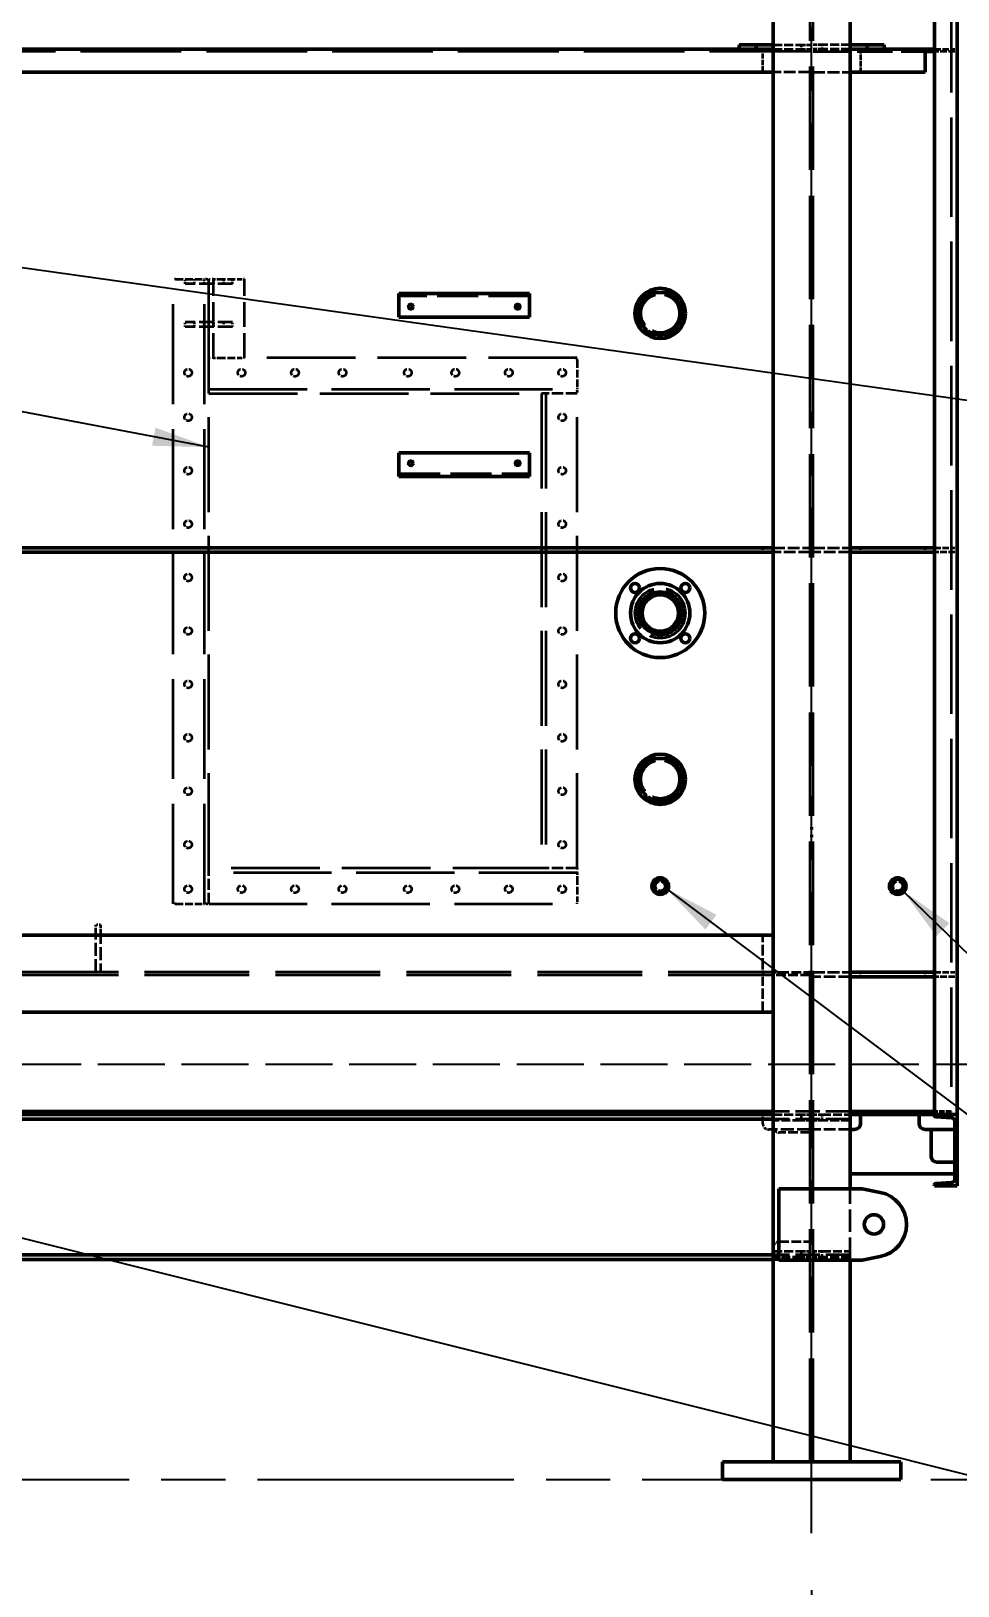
# Model space of a CAD drawing. Header units: inches. Extents: x 11 to 1621, y 11 to 1332.
# Drawn here: x 423.5 to 501.6, y 282.5 to 413.5 of the extents above; entities that cross this region are included whole.
import ezdxf

# ---------------------------------------------------------------- set-up
doc = ezdxf.new("R2010")
doc.units = ezdxf.units.IN
doc.header["$LTSCALE"] = 48
doc.header["$MEASUREMENT"] = 0
for name, pattern in [('CHAIN', [0.7087, 0.4724, -0.0591, 0.1181, -0.0591]), ('DASHED', [0.2067, 0.1654, -0.0413]), ('DOUBLE_DASH_CHAIN', [1.2403, 0.6614, -0.0827, 0.1654, -0.0827, 0.1654, -0.0827])]:
    doc.linetypes.add(name, pattern=pattern)
for name, color, linetype, lineweight in [('Centerline (ANSI)', 7, 'Continuous', 25), ('Dimension (ANSI)', 7, 'Continuous', 25), ('Hidden (ANSI)', 7, 'DASHED', 35), ('Sketch Geometry (ANSI)', 7, 'Continuous', 25), ('Symbol (ANSI)', 7, 'Continuous', 25), ('Visible (ANSI)', 7, 'Continuous', 50), ('Work Plane (ANSI)', 7, 'DOUBLE_DASH_CHAIN', 25)]:
    doc.layers.add(name, color=color, linetype=linetype, lineweight=lineweight)
doc.styles.add('Dimension Text', font='tahoma.ttf')
doc.dimstyles.new('ELC angle$7', dxfattribs={"dimscale": 48, "dimtxt": 0.12, "dimasz": 0.098425, "dimexe": 0.125, "dimexo": 0.0625, "dimgap": 0.031496, "dimtad": 0, "dimtih": 1, "dimtoh": 1, "dimzin": 0, "dimdsep": 46, "dimtxsty": 'Dimension Text', "dimcen": 0.09, "dimdle": 0.393701, "dimclrd": 256, "dimclre": 256, "dimclrt": 256, "dimadec": 1, "dimazin": 0, "dimtfac": 1, "dimtofl": 0, "dimtmove": 0, "dimatfit": 3, "dimfxl": 0, "dimtolj": 1, "dimtzin": 0, "dimlwd": -1, "dimlwe": -1, "dimarcsym": 0})
doc.dimstyles.new('ELC FT', dxfattribs={"dimscale": 48, "dimtxt": 0.12, "dimasz": 0.098425, "dimexe": 0.05, "dimexo": 0.1, "dimgap": 0.031496, "dimtad": 1, "dimdec": 5, "dimzin": 3, "dimdsep": 46, "dimlunit": 4, "dimtxsty": 'Dimension Text', "dimcen": 0.09, "dimdle": 0.5, "dimclrd": 5, "dimclre": 5, "dimclrt": 256, "dimadec": 1, "dimazin": 3, "dimtfac": 0.833333, "dimtofl": 0, "dimtmove": 0, "dimatfit": 3, "dimfxl": 0, "dimfrac": 2, "dimtolj": 1, "dimtzin": 0, "dimlwd": 25, "dimlwe": 25, "dimarcsym": 0})

# ---------------------------------------------------------------- blocks, each defined once
blk = doc.blocks.new('*D15')
at = {"layer": 'Defpoints', "color": 0, "linetype": 'Continuous', "transparency": 16777216}
for p in [(804.88, 319.63), (264.5, 280.77), (804.88, 187.69)]:
    blk.add_point(p, dxfattribs=at)
at = {"layer": 'Dimension (ANSI)', "color": 5, "linetype": 'Continuous', "lineweight": 25, "transparency": 16777216}
for p, q in [((804.88, 314.83), (804.88, 185.29)), ((264.5, 275.97), (264.5, 185.29)), ((269.23, 187.69), (800.15, 187.69))]:
    blk.add_line(p, q, dxfattribs=at)
at = {"layer": 'Dimension (ANSI)', "color": 5, "linetype": 'Continuous', "transparency": 16777216}
for points in [[(269.23, 188.48), (269.23, 186.91), (264.5, 187.69)], [(800.15, 188.48), (800.15, 186.91), (804.88, 187.69)]]:
    blk.add_solid(points, dxfattribs=at)
at = {"layer": 'Dimension (ANSI)', "linetype": 'Continuous', "lineweight": 25, "transparency": 16777216, "insert": (534.75, 192.84), "char_height": 5.76, "attachment_point": 5, "style": 'Dimension Text'}
blk.add_mtext('\\A1;45\'-0 3/8"', dxfattribs=at)
blk = doc.blocks.new('*D21')
at = {"layer": 'Defpoints', "color": 0, "linetype": 'Continuous', "transparency": 16777216}
for p in [(372.5, 286.95), (489.25, 286.95), (489.25, 225.93)]:
    blk.add_point(p, dxfattribs=at)
at = {"layer": 'Dimension (ANSI)', "color": 5, "linetype": 'Continuous', "lineweight": 25, "transparency": 16777216}
for p, q in [((372.5, 282.15), (372.5, 223.53)), ((489.25, 282.15), (489.25, 223.53)), ((377.23, 225.93), (484.53, 225.93))]:
    blk.add_line(p, q, dxfattribs=at)
at = {"layer": 'Dimension (ANSI)', "color": 5, "linetype": 'Continuous', "transparency": 16777216}
for points in [[(377.23, 226.72), (377.23, 225.14), (372.5, 225.93)], [(484.53, 226.72), (484.53, 225.14), (489.25, 225.93)]]:
    blk.add_solid(points, dxfattribs=at)
at = {"layer": 'Dimension (ANSI)', "linetype": 'Continuous', "lineweight": 25, "transparency": 16777216, "insert": (430.88, 231.08), "char_height": 5.76, "attachment_point": 5, "style": 'Dimension Text'}
blk.add_mtext('\\A1;9\'-8 3/4"', dxfattribs=at)
blk = doc.blocks.new('*D22')
at = {"layer": 'Defpoints', "color": 0, "linetype": 'Continuous', "transparency": 16777216}
for p in [(489.25, 286.95), (537.63, 286.95), (537.63, 225.93)]:
    blk.add_point(p, dxfattribs=at)
at = {"layer": 'Dimension (ANSI)', "color": 5, "linetype": 'Continuous', "lineweight": 25, "transparency": 16777216}
for p, q in [((489.25, 282.15), (489.25, 223.53)), ((537.63, 282.15), (537.63, 223.53)), ((493.98, 225.93), (532.9, 225.93))]:
    blk.add_line(p, q, dxfattribs=at)
at = {"layer": 'Dimension (ANSI)', "color": 5, "linetype": 'Continuous', "transparency": 16777216}
for points in [[(493.98, 226.72), (493.98, 225.14), (489.25, 225.93)], [(532.9, 226.72), (532.9, 225.14), (537.63, 225.93)]]:
    blk.add_solid(points, dxfattribs=at)
at = {"layer": 'Dimension (ANSI)', "linetype": 'Continuous', "lineweight": 25, "transparency": 16777216, "insert": (513.44, 231.08), "char_height": 5.76, "attachment_point": 5, "style": 'Dimension Text'}
blk.add_mtext('\\A1;4\'-0 3/8"', dxfattribs=at)

msp = doc.modelspace()

# ---------------------------------------------------------------- linework, layer by layer
at = {"layer": 'Centerline (ANSI)', "linetype": 'CHAIN', "ltscale": 0.952448}
msp.add_line((489.252429, 286.951101), (489.252429, 619.488279), dxfattribs=at)
at = {"layer": 'Hidden (ANSI)', "ltscale": 1.055333}
msp.add_line((501.002429, 500.451101), (501.002429, 322.451101), dxfattribs=at)
at = {"layer": 'Hidden (ANSI)', "ltscale": 1.097001}
for p, q in [((489.137429, 292.951101), (489.137429, 499.747162)), ((489.367429, 292.951101), (489.367429, 499.747162))]:
    msp.add_line(p, q, dxfattribs=at)
at = {"layer": 'Hidden (ANSI)', "ltscale": 1.067643}
msp.add_line((489.137429, 411.751101), (372.617429, 411.751101), dxfattribs=at)
at = {"layer": 'Hidden (ANSI)', "ltscale": 0.007836}
for p, q in [((485.137429, 411.951101), (485.137429, 411.751101)), ((493.367429, 411.951101), (493.367429, 411.751101))]:
    msp.add_line(p, q, dxfattribs=at)
at = {"layer": 'Hidden (ANSI)', "ltscale": 0.018165}
for p, q in [((485.137429, 411.463824), (485.137429, 411.751101)), ((493.367429, 411.751101), (493.367429, 411.463824))]:
    msp.add_line(p, q, dxfattribs=at)
at = {"layer": 'Hidden (ANSI)', "ltscale": 0.053215}
for p, q in [((485.137429, 410.122077), (485.137429, 411.463824)), ((493.367429, 411.463824), (493.367429, 410.122077))]:
    msp.add_line(p, q, dxfattribs=at)
at = {"layer": 'Hidden (ANSI)', "ltscale": 0.094341}
for p, q in [((486.007429, 412.326101), (488.387429, 412.326101)), ((486.007429, 411.951101), (488.387429, 411.951101)), ((492.497429, 412.326101), (490.117429, 412.326101)), ((492.497429, 411.951101), (490.117429, 411.951101)), ((486.007429, 322.201101), (488.387429, 322.201101)), ((488.387429, 321.701101), (486.007429, 321.701101)), ((490.117429, 322.201101), (492.497429, 322.201101)), ((492.497429, 321.701101), (490.117429, 321.701101)), ((486.007429, 310.701101), (488.387429, 310.701101)), ((490.117429, 310.701101), (492.497429, 310.701101)), ((488.387429, 310.201101), (486.007429, 310.201101)), ((492.497429, 310.201101), (490.117429, 310.201101))]:
    msp.add_line(p, q, dxfattribs=at)
at = {"layer": 'Hidden (ANSI)', "ltscale": 0.041988}
for p, q in [((488.387429, 412.326101), (489.137429, 412.326101)), ((488.387429, 411.951101), (489.137429, 411.951101)), ((490.117429, 412.326101), (489.367429, 412.326101)), ((490.117429, 411.951101), (489.367429, 411.951101)), ((488.387429, 322.201101), (489.137429, 322.201101)), ((489.137429, 321.701101), (488.387429, 321.701101)), ((489.367429, 322.201101), (490.117429, 322.201101)), ((490.117429, 321.701101), (489.367429, 321.701101)), ((488.387429, 310.701101), (489.137429, 310.701101)), ((489.367429, 310.701101), (490.117429, 310.701101)), ((489.137429, 310.201101), (488.387429, 310.201101)), ((490.117429, 310.201101), (489.367429, 310.201101))]:
    msp.add_line(p, q, dxfattribs=at)
at = {"layer": 'Hidden (ANSI)', "ltscale": 0.01478}
for p, q in [((488.387429, 411.951101), (488.387429, 412.326101)), ((490.117429, 412.326101), (490.117429, 411.951101)), ((436.502199, 392.201101), (436.502199, 392.576101)), ((437.252199, 392.576101), (437.252199, 392.201101)), ((438.096179, 392.201101), (438.096179, 392.576101)), ((438.908679, 392.201101), (438.908679, 392.576101)), ((439.752659, 392.201101), (439.752659, 392.576101)), ((440.502659, 392.201101), (440.502659, 392.576101)), ((436.502199, 388.576101), (436.502199, 388.951101)), ((437.252199, 388.951101), (437.252199, 388.576101)), ((438.096179, 388.576101), (438.096179, 388.951101)), ((438.908679, 388.576101), (438.908679, 388.951101)), ((439.752659, 388.576101), (439.752659, 388.951101)), ((440.502659, 388.576101), (440.502659, 388.951101)), ((485.137429, 369.576101), (485.137429, 369.951101)), ((493.367429, 369.576101), (493.367429, 369.951101)), ((498.802429, 369.576101), (498.802429, 369.951101)), ((429.367429, 338.191101), (428.992429, 338.191101)), ((493.367429, 333.816101), (493.367429, 334.191101)), ((498.802429, 333.816101), (498.802429, 334.191101))]:
    msp.add_line(p, q, dxfattribs=at)
at = {"layer": 'Hidden (ANSI)', "ltscale": 0.374292}
msp.add_line((489.367429, 411.751101), (498.802429, 411.751101), dxfattribs=at)
at = {"layer": 'Hidden (ANSI)', "ltscale": 0.068152}
for p, q in [((499.582429, 411.951101), (501.302429, 411.951101)), ((501.302429, 411.751101), (499.582429, 411.751101)), ((499.582429, 369.951101), (501.302429, 369.951101)), ((501.302429, 369.576101), (499.582429, 369.576101)), ((499.582429, 334.191101), (501.302429, 334.191101)), ((501.302429, 333.816101), (499.582429, 333.816101))]:
    msp.add_line(p, q, dxfattribs=at)
at = {"layer": 'Hidden (ANSI)', "ltscale": 0.005684}
for p, q in [((485.137429, 410.122077), (485.137429, 410.031101)), ((493.367429, 410.031101), (493.367429, 410.122077))]:
    msp.add_line(p, q, dxfattribs=at)
at = {"layer": 'Hidden (ANSI)', "ltscale": 0.124102}
for p, q in [((489.137429, 410.031101), (486.007429, 410.031101)), ((489.367429, 410.031101), (492.497429, 410.031101)), ((486.007429, 369.951101), (489.137429, 369.951101)), ((489.137429, 369.576101), (486.007429, 369.576101)), ((489.367429, 369.951101), (492.497429, 369.951101)), ((492.497429, 369.576101), (489.367429, 369.576101)), ((489.367429, 334.191101), (492.497429, 334.191101)), ((492.497429, 333.816101), (489.367429, 333.816101)), ((492.497429, 320.951101), (489.367429, 320.951101))]:
    msp.add_line(p, q, dxfattribs=at)
at = {"layer": 'Hidden (ANSI)', "ltscale": 0.011743}
for p, q in [((435.692429, 392.576101), (435.502429, 392.576101)), ((438.317429, 392.576101), (438.127429, 392.576101)), ((438.877429, 392.576101), (438.687429, 392.576101)), ((441.502429, 392.576101), (441.312429, 392.576101)), ((438.877429, 385.951101), (438.687429, 385.951101)), ((441.502429, 385.951101), (441.312429, 385.951101)), ((469.502429, 385.761101), (469.502429, 385.951101)), ((469.502429, 383.136101), (469.502429, 383.326101)), ((469.502429, 342.576101), (469.502429, 342.766101)), ((435.692429, 339.951101), (435.502429, 339.951101)), ((438.317429, 339.951101), (438.127429, 339.951101)), ((469.502429, 339.951101), (469.502429, 340.141101))]:
    msp.add_line(p, q, dxfattribs=at)
at = {"layer": 'Hidden (ANSI)', "ltscale": 1.060817}
for p, q in [((435.502429, 339.951101), (435.502429, 392.576101)), ((438.127429, 339.951101), (438.127429, 392.576101))]:
    msp.add_line(p, q, dxfattribs=at)
at = {"layer": 'Hidden (ANSI)', "ltscale": 0.081445}
for p, q in [((435.692429, 392.576101), (437.747429, 392.576101)), ((439.257429, 392.576101), (441.312429, 392.576101)), ((439.257429, 385.951101), (441.312429, 385.951101)), ((469.502429, 385.761101), (469.502429, 383.706101)), ((469.502429, 342.196101), (469.502429, 340.141101)), ((435.692429, 339.951101), (437.747429, 339.951101))]:
    msp.add_line(p, q, dxfattribs=at)
at = {"layer": 'Hidden (ANSI)', "ltscale": 0.158643}
for p, q in [((440.502659, 392.201101), (436.502199, 392.201101)), ((440.502659, 388.951101), (436.502199, 388.951101)), ((440.502659, 388.576101), (436.502199, 388.576101))]:
    msp.add_line(p, q, dxfattribs=at)
at = {"layer": 'Hidden (ANSI)', "ltscale": 0.023586}
for p, q in [((437.747429, 392.576101), (438.127429, 392.576101)), ((438.877429, 392.576101), (439.257429, 392.576101)), ((438.877429, 385.951101), (439.257429, 385.951101)), ((469.502429, 383.706101), (469.502429, 383.326101)), ((469.502429, 342.576101), (469.502429, 342.196101)), ((437.747429, 339.951101), (438.127429, 339.951101))]:
    msp.add_line(p, q, dxfattribs=at)
at = {"layer": 'Hidden (ANSI)', "ltscale": 0.007241}
for p, q in [((438.317429, 392.576101), (438.502429, 392.576101)), ((438.502429, 392.576101), (438.687429, 392.576101)), ((438.502429, 385.951101), (438.687429, 385.951101)), ((438.502429, 382.951101), (438.502429, 383.136101)), ((466.502429, 382.951101), (466.687429, 382.951101)), ((469.502429, 383.136101), (469.502429, 382.951101)), ((438.502429, 342.766101), (438.502429, 342.951101)), ((466.687429, 342.951101), (466.502429, 342.951101)), ((469.502429, 342.951101), (469.502429, 342.766101)), ((438.317429, 339.951101), (438.502429, 339.951101))]:
    msp.add_line(p, q, dxfattribs=at)
at = {"layer": 'Hidden (ANSI)', "ltscale": 0.381831}
msp.add_line((438.502429, 382.951101), (438.502429, 392.576101), dxfattribs=at)
at = {"layer": 'Hidden (ANSI)', "ltscale": 0.262788}
for p, q in [((438.502429, 385.951101), (438.502429, 392.576101)), ((438.877429, 385.951101), (438.877429, 392.576101)), ((441.502429, 385.951101), (441.502429, 392.576101))]:
    msp.add_line(p, q, dxfattribs=at)
at = {"layer": 'Hidden (ANSI)', "ltscale": 0.436393}
for p, q in [((465.502429, 391.138601), (454.502429, 391.138601)), ((454.502429, 376.201101), (465.502429, 376.201101))]:
    msp.add_line(p, q, dxfattribs=at)
at = {"layer": 'Hidden (ANSI)', "ltscale": 0.940708}
for p, q in [((469.502429, 385.951101), (441.502429, 385.951101)), ((438.502429, 382.951101), (466.502429, 382.951101)), ((466.502429, 342.951101), (438.502429, 342.951101))]:
    msp.add_line(p, q, dxfattribs=at)
at = {"layer": 'Hidden (ANSI)', "ltscale": 1.041499}
for p, q in [((438.502429, 383.326101), (469.502429, 383.326101)), ((469.502429, 342.576101), (438.502429, 342.576101)), ((438.502429, 339.951101), (469.502429, 339.951101))]:
    msp.add_line(p, q, dxfattribs=at)
at = {"layer": 'Hidden (ANSI)', "ltscale": 1.007902}
for p, q in [((438.502429, 342.951101), (438.502429, 382.951101)), ((466.502429, 382.951101), (466.502429, 342.951101)), ((466.877429, 382.951101), (466.877429, 342.951101)), ((469.502429, 342.951101), (469.502429, 382.951101))]:
    msp.add_line(p, q, dxfattribs=at)
at = {"layer": 'Hidden (ANSI)', "ltscale": 0.118944}
for p, q in [((469.502429, 382.951101), (466.502429, 382.951101)), ((438.502429, 339.951101), (438.502429, 342.951101)), ((469.502429, 342.951101), (466.502429, 342.951101))]:
    msp.add_line(p, q, dxfattribs=at)
at = {"layer": 'Hidden (ANSI)', "ltscale": 0.009027}
for p, q in [((489.137429, 352.326101), (489.367429, 352.326101)), ((489.137429, 351.701101), (489.367429, 351.701101)), ((489.137429, 346.326101), (489.367429, 346.326101)), ((489.137429, 345.701101), (489.367429, 345.701101)), ((485.137429, 334.191101), (485.137429, 333.961101)), ((489.367429, 322.201101), (489.137429, 322.201101)), ((489.367429, 320.821101), (489.137429, 320.821101)), ((489.137429, 311.381101), (489.367429, 311.381101))]:
    msp.add_line(p, q, dxfattribs=at)
at = {"layer": 'Hidden (ANSI)', "ltscale": 0.031066}
for p, q in [((428.992429, 337.691101), (428.992429, 338.191101)), ((429.367429, 338.191101), (429.367429, 337.691101)), ((486.007429, 334.191101), (486.507429, 334.191101)), ((486.507429, 333.961101), (486.007429, 333.961101))]:
    msp.add_line(p, q, dxfattribs=at)
at = {"layer": 'Hidden (ANSI)', "ltscale": 0.138784}
for p, q in [((428.992429, 334.191101), (428.992429, 337.691101)), ((429.367429, 337.691101), (429.367429, 334.191101)), ((489.137429, 320.951101), (485.637429, 320.951101))]:
    msp.add_line(p, q, dxfattribs=at)
at = {"layer": 'Hidden (ANSI)', "ltscale": 0.112198}
for p, q in [((485.137429, 334.491101), (485.137429, 337.321101)), ((485.137429, 330.831101), (485.137429, 333.661101))]:
    msp.add_line(p, q, dxfattribs=at)
at = {"layer": 'Hidden (ANSI)', "ltscale": 1.111313}
for p, q in [((486.007429, 334.191101), (375.747429, 334.191101)), ((486.007429, 333.961101), (375.747429, 333.961101))]:
    msp.add_line(p, q, dxfattribs=at)
at = {"layer": 'Hidden (ANSI)', "ltscale": 0.018599}
for p, q in [((485.137429, 334.191101), (485.137429, 334.491101)), ((485.137429, 333.661101), (485.137429, 333.961101))]:
    msp.add_line(p, q, dxfattribs=at)
at = {"layer": 'Hidden (ANSI)', "ltscale": 0.104262}
for p, q in [((486.507429, 334.191101), (489.137429, 334.191101)), ((489.137429, 333.961101), (486.507429, 333.961101)), ((489.137429, 320.701101), (486.507429, 320.701101)), ((486.507429, 311.501101), (489.137429, 311.501101))]:
    msp.add_line(p, q, dxfattribs=at)
at = {"layer": 'Hidden (ANSI)', "ltscale": 0.257431}
for p, q in [((492.497429, 322.451101), (486.007429, 322.451101)), ((492.497429, 321.821101), (486.007429, 321.821101)), ((492.497429, 310.381101), (486.007429, 310.381101)), ((486.007429, 310.001101), (492.497429, 310.001101))]:
    msp.add_line(p, q, dxfattribs=at)
at = {"layer": 'Hidden (ANSI)', "ltscale": 0.056247}
msp.add_line((501.002429, 322.451101), (499.582429, 322.451101), dxfattribs=at)
at = {"layer": 'Hidden (ANSI)', "ltscale": 0.00982}
msp.add_line((501.002429, 322.201101), (501.002429, 322.451101), dxfattribs=at)
at = {"layer": 'Hidden (ANSI)', "ltscale": 0.029661}
msp.add_line((485.137429, 321.451101), (485.137429, 322.201101), dxfattribs=at)
at = {"layer": 'Hidden (ANSI)', "ltscale": 0.019741}
for p, q in [((488.387429, 321.701101), (488.387429, 322.201101)), ((490.117429, 322.201101), (490.117429, 321.701101)), ((488.387429, 310.201101), (488.387429, 310.701101)), ((490.117429, 310.701101), (490.117429, 310.201101))]:
    msp.add_line(p, q, dxfattribs=at)
at = {"layer": 'Hidden (ANSI)', "ltscale": 0.237987}
msp.add_line((492.497429, 309.951101), (492.497429, 315.951101), dxfattribs=at)
at = {"layer": 'Hidden (ANSI)', "ltscale": 0.467383}
for centre in [(476.502429, 389.701101), (476.502429, 364.451101), (476.502429, 350.451101)]:
    msp.add_circle(centre, 1.875, dxfattribs=at)
at = {"layer": 'Hidden (ANSI)', "ltscale": 0.428816}
for centre in [(476.502429, 389.701101), (476.502429, 350.451101)]:
    msp.add_circle(centre, 1.720312, dxfattribs=at)
at = {"layer": 'Hidden (ANSI)', "ltscale": 0.409851}
for centre in [(476.502429, 389.701101), (476.502429, 350.451101)]:
    msp.add_circle(centre, 1.64425, dxfattribs=at)
at = {"layer": 'Hidden (ANSI)', "ltscale": 0.400502}
for centre in [(476.502429, 389.701101), (476.502429, 350.451101)]:
    msp.add_circle(centre, 1.60675, dxfattribs=at)
at = {"layer": 'Hidden (ANSI)', "ltscale": 0.077814}
for centre in [(436.752429, 384.701101), (441.252429, 384.701101), (445.752429, 384.701101), (449.752429, 384.701101), (455.252429, 384.701101), (459.252429, 384.701101), (463.752429, 384.701101), (468.252429, 384.701101), (436.752429, 380.951101), (468.252429, 380.951101), (436.752429, 376.451101), (468.252429, 376.451101), (436.752429, 371.951101), (468.252429, 371.951101), (436.752429, 367.451101), (468.252429, 367.451101), (436.752429, 362.951101), (468.252429, 362.951101), (436.752429, 358.451101), (468.252429, 358.451101), (436.752429, 353.951101), (468.252429, 353.951101), (436.752429, 349.451101), (468.252429, 349.451101), (436.752429, 344.951101), (468.252429, 344.951101), (436.752429, 341.201101), (441.252429, 341.201101), (445.752429, 341.201101), (449.752429, 341.201101), (455.252429, 341.201101), (459.252429, 341.201101), (463.752429, 341.201101), (468.252429, 341.201101)]:
    msp.add_circle(centre, 0.3125, dxfattribs=at)
at = {"layer": 'Hidden (ANSI)', "ltscale": 0.529714}
msp.add_circle((476.502429, 364.451101), 2.125, dxfattribs=at)
at = {"layer": 'Hidden (ANSI)', "ltscale": 0.522367}
msp.add_circle((476.502429, 364.451101), 2.095532, dxfattribs=at)
at = {"layer": 'Hidden (ANSI)', "ltscale": 0.155728}
for centre in [(476.502429, 341.451101), (496.502429, 341.451101)]:
    msp.add_circle(centre, 0.625, dxfattribs=at)
at = {"layer": 'Hidden (ANSI)', "ltscale": 0.127657}
for centre in [(476.502429, 341.451101), (496.502429, 341.451101)]:
    msp.add_circle(centre, 0.512411, dxfattribs=at)
at = {"layer": 'Hidden (ANSI)', "ltscale": 0.098882}
for centre in [(476.502429, 341.451101), (496.502429, 341.451101)]:
    msp.add_circle(centre, 0.397, dxfattribs=at)
at = {"layer": 'Hidden (ANSI)', "ltscale": 0.064715}
for centre, start, end in [((476.502429, 389.701101), 153.30542073, 206.69457927), ((476.502429, 389.701101), 93.30542073, 146.69457927), ((476.502429, 389.701101), 33.30542073, 86.69457927), ((476.502429, 389.701101), 333.30542073, 26.69457927), ((476.502429, 389.701101), 213.30542073, 266.69457927), ((476.502429, 389.701101), 273.30542073, 326.69457927), ((476.502429, 350.451101), 153.30542073, 206.69457927), ((476.502429, 350.451101), 93.30542073, 146.69457927), ((476.502429, 350.451101), 33.30542073, 86.69457927), ((476.502429, 350.451101), 333.30542073, 26.69457927), ((476.502429, 350.451101), 213.30542073, 266.69457927), ((476.502429, 350.451101), 273.30542073, 326.69457927)]:
    msp.add_arc(centre, 1.752916, start, end, dxfattribs=at)
at = {"layer": 'Hidden (ANSI)', "ltscale": 0.020272}
for centre, start, end in [((476.502429, 341.451101), 92.27190893, 147.72809107), ((476.502429, 341.451101), 32.27190893, 87.72809107), ((496.502429, 341.451101), 122.27190893, 177.72809107), ((496.502429, 341.451101), 62.27190893, 117.72809107), ((496.502429, 341.451101), 2.27190893, 57.72809107), ((476.502429, 341.451101), 152.27190893, 207.72809107), ((476.502429, 341.451101), 212.27190893, 267.72809107), ((476.502429, 341.451101), 272.27190893, 327.72809107), ((476.502429, 341.451101), 332.27190893, 27.72809107), ((496.502429, 341.451101), 182.27190893, 237.72809107), ((496.502429, 341.451101), 242.27190893, 297.72809107), ((496.502429, 341.451101), 302.27190893, 357.72809107)]:
    msp.add_arc(centre, 0.530417, start, end, dxfattribs=at)
at = {"layer": 'Hidden (ANSI)', "ltscale": 0.017931}
for centre, start, end in [((476.502429, 341.451101), 95.55415361, 144.44584639), ((476.502429, 341.451101), 35.55415361, 84.44584639), ((496.502429, 341.451101), 125.55415361, 174.44584639), ((496.502429, 341.451101), 65.55415361, 114.44584639), ((496.502429, 341.451101), 5.55415361, 54.44584639), ((476.502429, 341.451101), 155.55415361, 204.44584639), ((476.502429, 341.451101), 215.55415361, 264.44584639), ((476.502429, 341.451101), 275.55415361, 324.44584639), ((476.502429, 341.451101), 335.55415361, 24.44584639), ((496.502429, 341.451101), 185.55415361, 234.44584639), ((496.502429, 341.451101), 245.55415361, 294.44584639), ((496.502429, 341.451101), 305.55415361, 354.44584639)]:
    msp.add_arc(centre, 0.5325, start, end, dxfattribs=at)
at = {"layer": 'Hidden (ANSI)', "ltscale": 0.031066}
for centre, start, end in [((485.637429, 321.451101), 180, 270), ((486.507429, 321.201101), 180, 270), ((486.507429, 311.001101), 90, 180)]:
    msp.add_arc(centre, 0.5, start, end, dxfattribs=at)
at = {"layer": 'Hidden (ANSI)', "ltscale": 0.018773}
for points, knots in [([(489.137429, 321.521101), (489.137429, 321.557745), (489.130265, 321.597616), (489.099899, 321.671822), (489.076671, 321.706123), (489.022961, 321.759833), (488.989241, 321.782929), (488.91532, 321.813562), (488.875121, 321.821101), (488.837429, 321.821101)], [-1.1598436515, -1.1598436515, -1.1598436515, -1.1598436515, -0.8671306758, -0.8671306758, -0.5744177001, -0.5744177001, -0.2872088501, -0.2872088501, 0, 0, 0, 0]), ([(489.667429, 321.821101), (489.629738, 321.821101), (489.589538, 321.813562), (489.515617, 321.782929), (489.481897, 321.759833), (489.428187, 321.706123), (489.404959, 321.671822), (489.374594, 321.597616), (489.367429, 321.557745), (489.367429, 321.521101)], [0, 0, 0, 0, 0.2872088501, 0.2872088501, 0.5744177001, 0.5744177001, 0.8671306758, 0.8671306758, 1.1598436515, 1.1598436515, 1.1598436515, 1.1598436515]), ([(488.837429, 310.381101), (488.875121, 310.381101), (488.91532, 310.38864), (488.989241, 310.419273), (489.022961, 310.442369), (489.076671, 310.496079), (489.099899, 310.53038), (489.130265, 310.604586), (489.137429, 310.644457), (489.137429, 310.681101)], [2.3770053102, 2.3770053102, 2.3770053102, 2.3770053102, 2.6642141603, 2.6642141603, 2.9514230103, 2.9514230103, 3.244135986, 3.244135986, 3.5368489617, 3.5368489617, 3.5368489617, 3.5368489617]), ([(489.367429, 310.681101), (489.367429, 310.644457), (489.374594, 310.604586), (489.404959, 310.53038), (489.428187, 310.496079), (489.481897, 310.442369), (489.515617, 310.419273), (489.589538, 310.38864), (489.629738, 310.381101), (489.667429, 310.381101)], [1.2173467789, 1.2173467789, 1.2173467789, 1.2173467789, 1.5100597545, 1.5100597545, 1.8027727302, 1.8027727302, 2.0899815803, 2.0899815803, 2.3771904303, 2.3771904303, 2.3771904303, 2.3771904303])]:
    msp.add_open_spline(points, degree=3, knots=knots, dxfattribs=at)
at = {"layer": 'Sketch Geometry (ANSI)', "linetype": 'DASHED', "ltscale": 0.710895}
msp.add_line((210.502429, 326.451101), (556.109987, 326.451101), dxfattribs=at)
at = {"layer": 'Visible (ANSI)'}
for p, q in [((499.582429, 500.701101), (499.582429, 322.201101)), ((501.502429, 500.701101), (501.502429, 322.201101)), ((486.007429, 292.951101), (486.007429, 500.321101)), ((492.497429, 315.951101), (492.497429, 500.321101)), ((483.137429, 411.951101), (378.617429, 411.951101)), ((483.137429, 411.951101), (483.137429, 412.326101)), ((483.137429, 412.326101), (484.574929, 412.326101)), ((483.137429, 411.951101), (484.574929, 411.951101)), ((484.574929, 412.326101), (486.007429, 412.326101)), ((484.574929, 411.951101), (484.574929, 412.326101)), ((484.574929, 411.951101), (486.007429, 411.951101)), ((493.929929, 412.326101), (492.497429, 412.326101)), ((493.929929, 411.951101), (492.497429, 411.951101)), ((493.929929, 412.326101), (493.929929, 411.951101)), ((495.367429, 412.326101), (493.929929, 412.326101)), ((495.367429, 411.951101), (493.929929, 411.951101)), ((495.367429, 412.326101), (495.367429, 411.951101)), ((495.367429, 411.951101), (498.802429, 411.951101)), ((498.802429, 410.031101), (498.802429, 411.951101)), ((498.802429, 411.951101), (499.302429, 411.951101)), ((499.302429, 411.751101), (498.802429, 411.751101)), ((499.302429, 411.951101), (499.582429, 411.951101)), ((499.582429, 411.751101), (499.302429, 411.751101)), ((486.007429, 410.031101), (375.747429, 410.031101)), ((492.497429, 410.031101), (498.802429, 410.031101)), ((454.502429, 391.388601), (465.502429, 391.388601)), ((454.502429, 391.388601), (454.502429, 390.888601)), ((454.502429, 389.388601), (454.502429, 390.888601)), ((465.502429, 390.888601), (465.502429, 391.388601)), ((465.502429, 390.888601), (465.502429, 389.388601)), ((474.481703, 389.701101), (475.492066, 391.451101)), ((475.492066, 391.451101), (477.512792, 391.451101)), ((477.512792, 391.451101), (478.523155, 389.701101)), ((465.502429, 389.388601), (454.502429, 389.388601)), ((475.492066, 387.951101), (474.481703, 389.701101)), ((478.523155, 389.701101), (477.512792, 387.951101)), ((477.512792, 387.951101), (475.492066, 387.951101)), ((454.502429, 376.451101), (454.502429, 377.951101)), ((454.502429, 377.951101), (465.502429, 377.951101)), ((465.502429, 377.951101), (465.502429, 376.451101)), ((454.502429, 376.451101), (454.502429, 375.951101)), ((465.502429, 375.951101), (454.502429, 375.951101)), ((465.502429, 375.951101), (465.502429, 376.451101)), ((375.747429, 369.951101), (486.007429, 369.951101)), ((486.007429, 369.576101), (375.747429, 369.576101)), ((492.497429, 369.951101), (499.582429, 369.951101)), ((499.582429, 369.576101), (492.497429, 369.576101)), ((474.481703, 350.451101), (475.492066, 352.201101)), ((475.492066, 352.201101), (477.512792, 352.201101)), ((477.512792, 352.201101), (478.523155, 350.451101)), ((475.492066, 348.701101), (474.481703, 350.451101)), ((478.523155, 350.451101), (477.512792, 348.701101)), ((477.512792, 348.701101), (475.492066, 348.701101)), ((475.890438, 341.451101), (476.196434, 341.981101)), ((476.196434, 341.981101), (476.808425, 341.981101)), ((476.808425, 341.981101), (477.114421, 341.451101)), ((495.972429, 341.757097), (496.502429, 342.063092)), ((496.502429, 342.063092), (497.032429, 341.757097)), ((476.196434, 340.921101), (475.890438, 341.451101)), ((476.808425, 340.921101), (476.196434, 340.921101)), ((477.114421, 341.451101), (476.808425, 340.921101)), ((495.972429, 341.145105), (495.972429, 341.757097)), ((496.502429, 340.83911), (495.972429, 341.145105)), ((497.032429, 341.145105), (496.502429, 340.83911)), ((497.032429, 341.757097), (497.032429, 341.145105)), ((486.007429, 337.321101), (375.747429, 337.321101)), ((486.007429, 330.831101), (486.007429, 337.321101)), ((492.497429, 334.191101), (499.582429, 334.191101)), ((499.582429, 333.816101), (492.497429, 333.816101)), ((486.007429, 330.831101), (375.747429, 330.831101)), ((486.007429, 322.451101), (375.757429, 322.451101)), ((499.582429, 322.451101), (492.497429, 322.451101)), ((375.747429, 322.201101), (486.007429, 322.201101)), ((486.007429, 321.821101), (375.747429, 321.821101)), ((492.497429, 322.201101), (499.582429, 322.201101)), ((492.867429, 320.951101), (492.497429, 320.951101)), ((493.367429, 322.201101), (493.367429, 321.451101)), ((498.302429, 321.451101), (498.302429, 322.201101)), ((499.302429, 320.951101), (498.802429, 320.951101)), ((501.302429, 320.951101), (499.302429, 320.951101)), ((499.302429, 318.701101), (499.302429, 320.951101)), ((501.502429, 322.201101), (499.582429, 322.201101)), ((501.502429, 322.201101), (499.582429, 322.201101)), ((499.582429, 322.201101), (499.582429, 322.12593)), ((499.700887, 322.001101), (501.01813, 321.932067)), ((501.302429, 321.632478), (501.302429, 316.769724)), ((501.502429, 316.201101), (501.502429, 322.201101)), ((492.497429, 317.201101), (501.302429, 317.201101)), ((501.302429, 318.201101), (499.802429, 318.201101)), ((486.497429, 315.951101), (486.497429, 309.951101)), ((493.497429, 315.951101), (486.497429, 315.951101)), ((495.02921, 315.649195), (493.497429, 315.951101)), ((499.582429, 316.276272), (499.582429, 316.201101)), ((499.582429, 316.201101), (501.502429, 316.201101)), ((501.01813, 316.470135), (499.700887, 316.401101)), ((486.007429, 310.381101), (375.747429, 310.381101)), ((486.007429, 310.001101), (375.747429, 310.001101)), ((486.497429, 309.951101), (493.497429, 309.951101)), ((492.497429, 292.951101), (492.497429, 309.951101)), ((493.497429, 309.951101), (495.02921, 310.253007)), ((481.752429, 291.451101), (481.752429, 292.951101)), ((496.752429, 292.951101), (481.752429, 292.951101)), ((496.752429, 291.451101), (496.752429, 292.951101)), ((481.752429, 291.451101), (496.752429, 291.451101))]:
    msp.add_line(p, q, dxfattribs=at)
for centre, radius in [((476.502429, 389.701101), 2.125), ((455.502429, 390.263601), 0.1875), ((464.502429, 390.263601), 0.1875), ((455.502429, 377.076101), 0.1875), ((464.502429, 377.076101), 0.1875), ((476.502429, 364.451101), 3.75), ((476.502429, 364.451101), 2.5), ((474.381109, 366.572421), 0.375), ((478.62375, 366.572421), 0.375), ((476.502429, 364.451101), 1.785), ((476.502429, 364.451101), 1.75), ((476.502429, 364.451101), 1.534), ((474.381109, 362.329781), 0.375), ((478.62375, 362.329781), 0.375), ((476.502429, 350.451101), 2.125), ((476.502429, 341.451101), 0.7005), ((496.502429, 341.451101), 0.7005), ((494.497429, 312.951101), 0.8125)]:
    msp.add_circle(centre, radius, dxfattribs=at)
for centre, radius, start, end in [((476.502429, 389.701101), 1.752916, 146.69457927, 153.30542073), ((476.502429, 389.701101), 1.752916, 86.69457927, 93.30542073), ((476.502429, 389.701101), 1.752916, 26.69457927, 33.30542073), ((476.502429, 389.701101), 1.752916, 206.69457927, 213.30542073), ((476.502429, 389.701101), 1.752916, 266.69457927, 273.30542073), ((476.502429, 389.701101), 1.752916, 326.69457927, 333.30542073), ((476.502429, 350.451101), 1.752916, 146.69457927, 153.30542073), ((476.502429, 350.451101), 1.752916, 86.69457927, 93.30542073), ((476.502429, 350.451101), 1.752916, 26.69457927, 33.30542073), ((476.502429, 350.451101), 1.752916, 206.69457927, 213.30542073), ((476.502429, 350.451101), 1.752916, 266.69457927, 273.30542073), ((476.502429, 350.451101), 1.752916, 326.69457927, 333.30542073), ((476.502429, 341.451101), 0.5325, 84.44584639, 95.55415361), ((476.502429, 341.451101), 0.530417, 87.72809107, 92.27190893), ((496.502429, 341.451101), 0.5325, 114.44584639, 125.55415361), ((496.502429, 341.451101), 0.530417, 117.72809107, 122.27190893), ((496.502429, 341.451101), 0.5325, 54.44584639, 65.55415361), ((496.502429, 341.451101), 0.530417, 57.72809107, 62.27190893), ((476.502429, 341.451101), 0.5325, 144.44584639, 155.55415361), ((476.502429, 341.451101), 0.5325, 204.44584639, 215.55415361), ((476.502429, 341.451101), 0.530417, 147.72809107, 152.27190893), ((476.502429, 341.451101), 0.530417, 207.72809107, 212.27190893), ((476.502429, 341.451101), 0.5325, 264.44584639, 275.55415361), ((476.502429, 341.451101), 0.530417, 267.72809107, 272.27190893), ((476.502429, 341.451101), 0.5325, 24.44584639, 35.55415361), ((476.502429, 341.451101), 0.5325, 324.44584639, 335.55415361), ((476.502429, 341.451101), 0.530417, 27.72809107, 32.27190893), ((476.502429, 341.451101), 0.530417, 327.72809107, 332.27190893), ((496.502429, 341.451101), 0.5325, 174.44584639, 185.55415361), ((496.502429, 341.451101), 0.530417, 177.72809107, 182.27190893), ((496.502429, 341.451101), 0.5325, 234.44584639, 245.55415361), ((496.502429, 341.451101), 0.530417, 237.72809107, 242.27190893), ((496.502429, 341.451101), 0.5325, 294.44584639, 305.55415361), ((496.502429, 341.451101), 0.530417, 297.72809107, 302.27190893), ((496.502429, 341.451101), 0.5325, 354.44584639, 5.55415361), ((496.502429, 341.451101), 0.530417, 357.72809107, 2.27190893), ((492.867429, 321.451101), 0.5, 270, 0), ((498.802429, 321.451101), 0.5, 180, 270), ((499.707429, 322.12593), 0.125, 180, 267), ((501.002429, 321.632478), 0.3, 0, 87), ((499.802429, 318.701101), 0.5, 180, 270), ((499.707429, 316.276272), 0.125, 93, 180), ((501.002429, 316.769724), 0.3, 273, 0), ((494.497429, 312.951101), 2.75, 281.14980246, 78.85019754)]:
    msp.add_arc(centre, radius, start, end, dxfattribs=at)
at = {"layer": 'Work Plane (ANSI)', "linetype": 'CHAIN', "ltscale": 0.952448}
msp.add_line((183.392611, 291.451101), (817.296967, 291.451101), dxfattribs=at)

# ---------------------------------------------------------------- dimensions: what is measured, and where the dimension line sits
at = {"layer": 'Dimension (ANSI)', "color": 5, "linetype": 'Continuous', "lineweight": 25, "true_color": 0x0000ff}
for base, p1, p2, picture, middle in [((804.877429, 187.692735), (264.502429, 280.771104), (804.877429, 319.630235), '*D15', (534.752429, 187.692735)), ((489.252429, 225.927966), (372.502429, 286.951101), (489.252429, 286.951101), '*D21', (430.877429, 225.927966)), ((537.627429, 225.927966), (489.252429, 286.951101), (537.627429, 286.951101), '*D22', (513.439929, 225.927966))]:
    dim = msp.add_linear_dim(base=base, p1=p1, p2=p2, angle=180, dimstyle='ELC FT', override={"dimgap": 0.031496, "dimdec": 5, "dimlfac": 1, "dimtol": 0, "dimlim": 0, "dimtp": 0, "dimtm": 0, "dimtdec": 2, "dimatfit": 1}, dxfattribs=at)
    dim.commit()
    dim.dimension.update_dxf_attribs({"geometry": picture, "text_midpoint": middle, "dimtype": 160})

# ---------------------------------------------------------------- leaders
at = {"layer": 'Symbol (ANSI)'}
for points in [[(438.502429, 378.431743), (185.179975, 426.435562)], [(565.059706, 373.525229), (185.323221, 426.948659)], [(476.998167, 341.249744), (555.257013, 282.520447)], [(496.913988, 341.076723), (556.492321, 283.064941)], [(333.596717, 334.145105), (552.388232, 279.326759)]]:
    msp.add_leader(points, dimstyle='ELC angle$7', override={"dimtad": 0}, dxfattribs=at)

doc.saveas('drawing.dxf')
